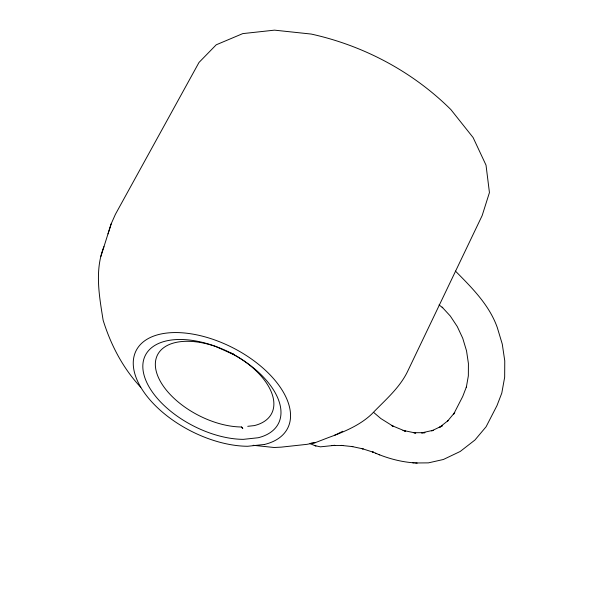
<?xml version="1.0" encoding="UTF-8"?>
<svg xmlns="http://www.w3.org/2000/svg" width="603" height="603" viewBox="0 0 603 603"><rect width="100%" height="100%" fill="white"/><g stroke="black" fill="none" stroke-linecap="round" stroke-linejoin="round"><path stroke-width="0.9" d="M337.296 433.987L333.467 435.735A14.698 0.46 -20.7 0 0 327.776 437.831L315.09 442.73L307.017 444.336L281.277 447.132L274.161 447.501L253.154 445.285M103.942 246.657C94.467 270.257 99.269 296.013 103.136 320.238C110.786 344.893 122.974 368.32 140.748 387.284M108.005 233.919L111.156 223.894L115.392 214.351L199.005 62.448L216.228 44.803L242.79 33.602L274.516 30.15L311.231 34.062C363.699 45.632 412.708 71.674 450.878 109.588L473.106 137.552L486.018 165.139L489.44 192.561L482.159 215.58L407.229 372.179C398.93 388.792 384.36 400.761 371.81 413.997C361.257 424.06 347.871 430.143 334.454 435.389M100.874 256.433L111.156 223.894M232.841 354.044L233.142 353.562M439.255 427.595L448.33 420.397L447.381 421.331L454.752 412.475L453.554 414.314L462.742 396.442L466.511 386.636L466.315 387.367L468.35 375.88L468.418 363.534L466.534 350.848L462.735 338.245L457.293 326.592L450.32 316.055L442.165 307.183L442.738 307.734L439.044 304.937M439.73 427.241L442.489 425.68L431.688 430.896L433.263 430.263L421.595 432.894L424.987 432.69L413.537 432.698M337.951 433.663L342.738 431.273M315.09 442.73L311.005 443.122M247.743 426.313L254.33 425.597A64.144 35.125 27.2 0 0 237.688 356.818A64.144 35.125 27.2 0 0 155.378 365.772A64.144 35.125 27.2 0 0 241.592 426.984L242.73 428.612L241.592 426.984M415.58 462.968L428.409 462.87L443.393 459.486L460.225 451.459L474.923 440.039L486.101 426.751L496.978 405.615L501.786 393.118L504.666 377.199L504.764 360.873L502.269 344.087L497.294 327.565C489.244 304.869 471.991 287.835 455.453 271.101M314.645 445.549L320.359 446.846L334.801 445.338L331.424 445.542L342.851 445.511L341.245 445.398L352.883 446.642L351.391 446.393L363.164 448.918L361.823 448.542L373.664 452.34L372.503 451.851C385.656 457.798 399.759 461.853 414.201 462.863M412.61 462.757L417.186 463.074M414.238 432.803L415.746 433.052L402.992 430.391L405.502 431.251L391.49 425.447L393.533 426.479L380.855 418.557L373.785 412.527M375.579 453.17L376.717 453.644M378.571 454.398L379.724 454.881M309.972 443.597L315.912 446.077M233.15 354.345L215.414 346.341A74.764 40.936 27.2 0 0 144.351 376.166A74.764 40.936 27.2 0 0 243.348 439.353L258.197 437.74A74.764 40.936 27.2 0 0 233.15 354.345L231.318 353.072M264.611 444.434L247.705 446.273A85.121 46.612 27.2 0 1 133.301 365.041A85.121 46.612 27.2 0 1 242.527 353.162A85.121 46.612 27.2 0 1 264.611 444.434"/></g></svg>
